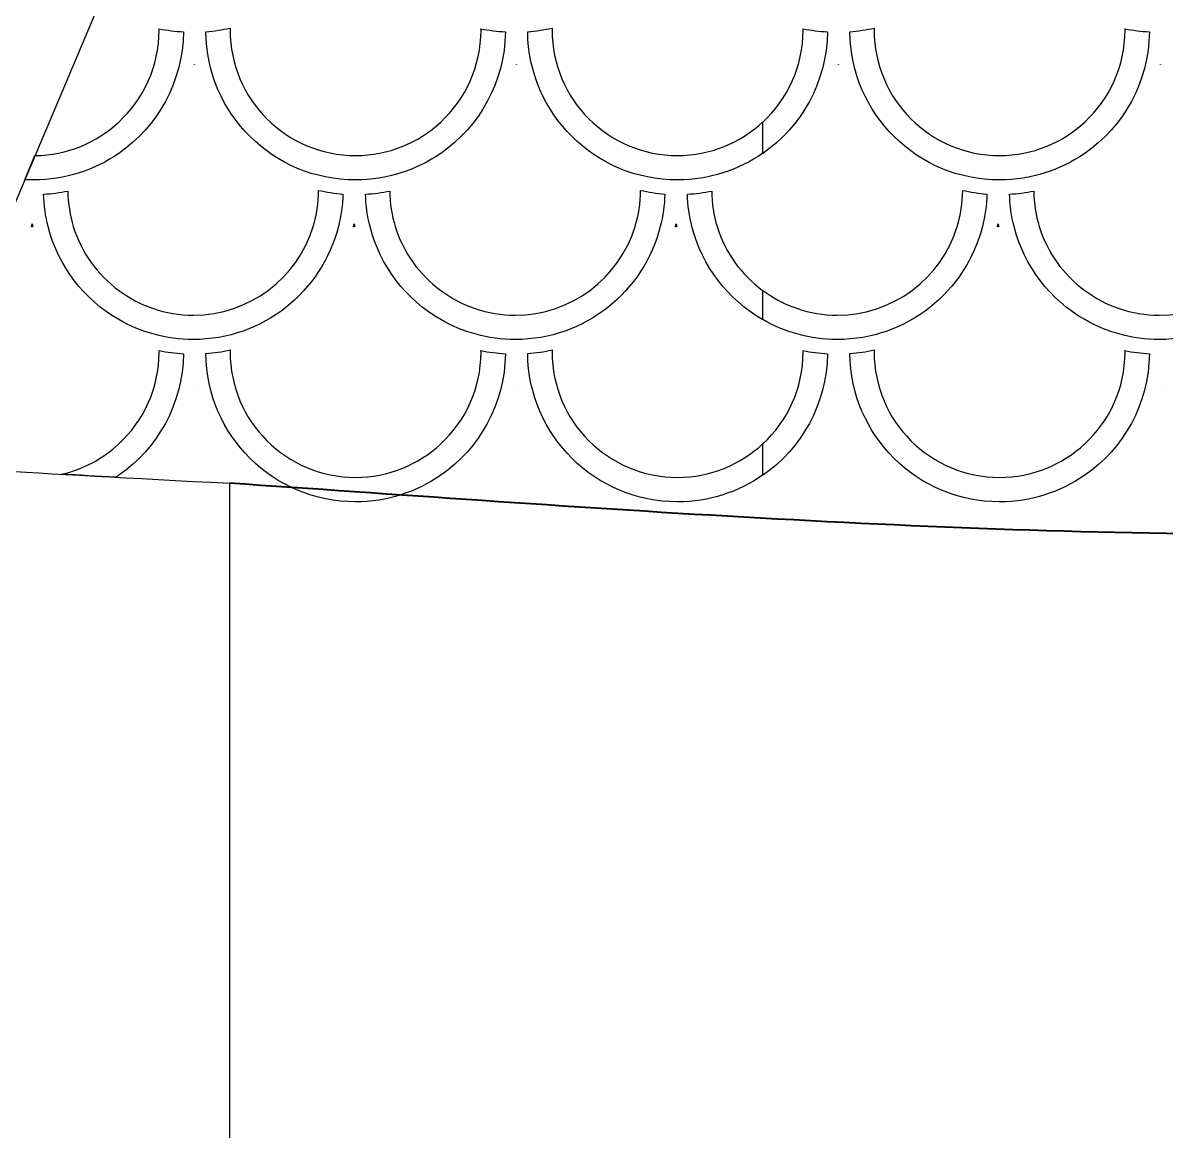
# Model space of a CAD drawing. Header units: millimetres. Extents: x -101 to 196, y -76 to 155.
# Drawn here: x -45.08 to -17.21, y 53.25 to 80.28 of the extents above; entities that cross this region are included whole.
import ezdxf

# ---------------------------------------------------------------- set-up
doc = ezdxf.new("R2010")
doc.units = ezdxf.units.MM
doc.header["$MEASUREMENT"] = 0
doc.layers.add('Capa 1', color=7, linetype='Continuous')

msp = doc.modelspace()

# ---------------------------------------------------------------- linework, layer by layer
at = {"layer": 'Capa 1', "color": 7}
msp.add_open_spline([(-40.0423, 34.4253), (-40.0423, 34.4253), (-40.0423, 69.0531), (-40.0423, 69.0531), (-40.0423, 69.0531), (-44.9075, 69.3019), (-47.9714, 69.5002), (-47.9714, 69.5002), (-47.9714, 69.5002), (-47.9714, 69.5002), (-13.4986, 151.1413), (-13.4986, 151.1413), (-13.4986, 151.1413), (-13.4986, 151.1413), (-13.4986, 151.1413), (15.5266, 68.9836), (15.5266, 68.9836), (13.4176, 68.7304), (11.0181, 68.5383), (8.4172, 68.3966), (8.4172, 68.3966), (8.4172, 68.3966), (8.4172, 33.6321), (8.4172, 33.6321), (8.4172, 33.6321), (8.4172, 33.6321), (13.8597, 33.5929), (13.8597, 33.5929), (13.8597, 33.5929), (13.8597, 33.5929), (13.1174, 24.3101), (13.1174, 24.3101), (13.1174, 24.3101), (13.1174, 24.3101), (11.1001, 22.6787), (11.1001, 22.6787), (11.1001, 22.6787), (11.1001, 22.6787), (10.8693, 22.6677), (10.8693, 22.6677), (10.8693, 22.6677), (10.8693, 22.6677), (7.0309, -25.4008), (7.0309, -25.4008), (7.0309, -25.4008), (7.0309, -25.4008), (22.2631, -25.4008), (22.2631, -25.4008), (22.2631, -25.4008), (22.2631, -25.4008), (18.3944, 10.6287), (18.3944, 10.6287), (18.3944, 10.6287), (18.3944, 10.6287), (18.0255, 10.6463), (18.0255, 10.6463), (18.0255, 10.6463), (18.0255, 10.6463), (16.0907, 12.6977), (16.0907, 12.6977), (16.0907, 12.6977), (16.0907, 12.6977), (15.0769, 22.1391), (15.0769, 22.1391), (15.0769, 22.1391), (15.0769, 22.1391), (20.4915, 22.0534), (20.4915, 22.0534), (20.4915, 22.0534), (20.4915, 22.0534), (20.9288, 19.1771), (20.9288, 19.1771), (20.9288, 19.1771), (20.9288, 19.1771), (26.0586, 19.1771), (26.0586, 19.1771), (26.0586, 19.1771), (26.0586, 19.1771), (26.1204, 21.9285), (26.1204, 21.9285), (26.1204, 21.9285), (26.1204, 21.9285), (31.5002, 21.8031), (31.5002, 21.8031), (31.5002, 21.8031), (31.5002, 21.8031), (31.5002, 19.1771), (31.5002, 19.1771), (31.5002, 19.1771), (31.5002, 19.1771), (36.3786, 19.1149), (36.3786, 19.1149), (36.3786, 19.1149), (36.3786, 19.1149), (36.3786, 21.8031), (36.3786, 21.8031), (36.3786, 21.8031), (36.3786, 21.8031), (41.2569, 21.6784), (41.2569, 21.6784), (41.2569, 21.6784), (41.2569, 21.6784), (41.2569, 18.9887), (41.2569, 18.9887), (41.2569, 18.9887), (41.2569, 18.9887), (45.8232, 18.8638), (45.8232, 18.8638), (45.8232, 18.8638), (45.8232, 18.8638), (45.8232, 21.6784), (45.8232, 21.6784), (45.8232, 21.6784), (45.8232, 21.6784), (50.8267, 21.6162), (50.8267, 21.6162), (50.8267, 21.6162), (50.8267, 21.6162), (50.8889, 18.8008), (50.8889, 18.8008), (50.8889, 18.8008), (50.8889, 18.8008), (55.268, 18.6759), (55.268, 18.6759), (55.268, 18.6759), (55.268, 18.6759), (55.3929, 21.5539), (55.3929, 21.5539), (55.3929, 21.5539), (55.3929, 21.5539), (60.3968, 21.4279), (60.3968, 21.4279), (60.3968, 21.4279), (60.3968, 21.4279), (60.3342, 18.6759), (60.3342, 18.6759), (60.3342, 18.6759), (60.3342, 18.6759), (65.0255, 18.6131), (65.0255, 18.6131), (65.0255, 18.6131), (65.0255, 18.6131), (65.463, 21.3031), (65.463, 21.3031), (65.463, 21.3031), (65.463, 21.3031), (72.3158, 21.2536), (72.3158, 21.2536), (72.3158, 21.2536), (72.3158, 21.2536), (71.5734, 11.9709), (71.5734, 11.9709), (71.5734, 11.9709), (71.5734, 11.9709), (69.5561, 10.3397), (69.5561, 10.3397), (69.5561, 10.3397), (69.5561, 10.3397), (69.3252, 10.3286), (69.3252, 10.3286), (69.3252, 10.3286), (69.3252, 10.3286), (65.2036, -41.2881), (65.2036, -41.2881), (65.2036, -41.2881), (65.2036, -41.2881), (65.2036, -49.2649), (65.2036, -49.2649), (65.2036, -49.2649), (65.2036, -49.2649), (-92.5371, -49.2649), (-92.5371, -49.2649), (-92.5371, -49.2649), (-92.5371, -49.2649), (-92.5371, -39.6943), (-92.5371, -39.6943), (-92.5371, -39.6943), (-92.5371, -39.6943), (-97.7992, 9.3112), (-97.7992, 9.3112), (-97.7992, 9.3112), (-97.7992, 9.3112), (-98.1681, 9.3287), (-98.1681, 9.3287), (-98.1681, 9.3287), (-98.1681, 9.3287), (-100.1029, 11.3801), (-100.1029, 11.3801), (-100.1029, 11.3801), (-100.1029, 11.3801), (-101.1168, 20.8215), (-101.1168, 20.8215), (-101.1168, 20.8215), (-101.1168, 20.8215), (-95.702, 20.7356), (-95.702, 20.7356), (-95.702, 20.7356), (-95.702, 20.7356), (-95.2647, 17.8594), (-95.2647, 17.8594), (-95.2647, 17.8594), (-95.2647, 17.8594), (-90.135, 17.8594), (-90.135, 17.8594), (-90.135, 17.8594), (-90.135, 17.8594), (-90.0732, 20.6108), (-90.0732, 20.6108), (-90.0732, 20.6108), (-90.0732, 20.6108), (-84.6934, 20.4857), (-84.6934, 20.4857), (-84.6934, 20.4857), (-84.6934, 20.4857), (-84.6934, 17.8594), (-84.6934, 17.8594), (-84.6934, 17.8594), (-84.6934, 17.8594), (-79.8151, 17.7974), (-79.8151, 17.7974), (-79.8151, 17.7974), (-79.8151, 17.7974), (-79.8151, 20.4857), (-79.8151, 20.4857), (-79.8151, 20.4857), (-79.8151, 20.4857), (-74.9366, 20.3607), (-74.9366, 20.3607), (-74.9366, 20.3607), (-74.9366, 20.3607), (-74.9366, 17.6712), (-74.9366, 17.6712), (-74.9366, 17.6712), (-74.9366, 17.6712), (-70.3704, 17.5461), (-70.3704, 17.5461), (-70.3704, 17.5461), (-70.3704, 17.5461), (-70.3704, 20.3607), (-70.3704, 20.3607), (-70.3704, 20.3607), (-70.3704, 20.3607), (-65.3669, 20.2987), (-65.3669, 20.2987), (-65.3669, 20.2987), (-65.3669, 20.2987), (-65.3047, 17.4831), (-65.3047, 17.4831), (-65.3047, 17.4831), (-65.3047, 17.4831), (-60.9255, 17.3582), (-60.9255, 17.3582), (-60.9255, 17.3582), (-60.9255, 17.3582), (-60.8005, 20.2364), (-60.8005, 20.2364), (-60.8005, 20.2364), (-60.8005, 20.2364), (-55.7966, 20.1102), (-55.7966, 20.1102), (-55.7966, 20.1102), (-55.7966, 20.1102), (-55.8594, 17.3582), (-55.8594, 17.3582), (-55.8594, 17.3582), (-55.8594, 17.3582), (-51.1681, 17.2956), (-51.1681, 17.2956), (-51.1681, 17.2956), (-51.1681, 17.2956), (-50.7305, 19.9853), (-50.7305, 19.9853), (-50.7305, 19.9853), (-50.7305, 19.9853), (-43.8779, 19.9361), (-43.8779, 19.9361), (-43.8779, 19.9361), (-43.8779, 19.9361), (-44.6201, 10.6533), (-44.6201, 10.6533), (-44.6201, 10.6533), (-44.6201, 10.6533), (-46.6374, 9.0221), (-46.6374, 9.0221), (-46.6374, 9.0221), (-46.6374, 9.0221), (-46.8682, 9.0108), (-46.8682, 9.0108), (-46.8682, 9.0108), (-46.8682, 9.0108), (-49.6161, -25.4008), (-49.6161, -25.4008), (-49.6161, -25.4008), (-49.6161, -25.4008), (-34.868, -25.4008), (-34.868, -25.4008), (-34.868, -25.4008), (-34.868, -25.4008), (-40.0617, 22.9679), (-40.0617, 22.9679), (-40.0617, 22.9679), (-40.0617, 22.9679), (-40.4305, 22.9854), (-40.4305, 22.9854), (-40.4305, 22.9854), (-40.4305, 22.9854), (-42.3653, 25.037), (-42.3653, 25.037), (-42.3653, 25.037), (-42.3653, 25.037), (-43.3793, 34.4781), (-43.3793, 34.4781), (-43.3793, 34.4781), (-43.3793, 34.4781), (-40.0423, 34.4253), (-40.0423, 34.4253)], degree=3, knots=[0, 0, 0, 0, 0.0125, 0.0125, 0.0125, 0.0125, 0.025, 0.025, 0.025, 0.025, 0.0375, 0.0375, 0.0375, 0.0375, 0.05, 0.05, 0.05, 0.05, 0.0625, 0.0625, 0.0625, 0.0625, 0.075, 0.075, 0.075, 0.075, 0.0875, 0.0875, 0.0875, 0.0875, 0.1, 0.1, 0.1, 0.1, 0.1125, 0.1125, 0.1125, 0.1125, 0.125, 0.125, 0.125, 0.125, 0.1375, 0.1375, 0.1375, 0.1375, 0.15, 0.15, 0.15, 0.15, 0.1625, 0.1625, 0.1625, 0.1625, 0.175, 0.175, 0.175, 0.175, 0.1875, 0.1875, 0.1875, 0.1875, 0.2, 0.2, 0.2, 0.2, 0.2125, 0.2125, 0.2125, 0.2125, 0.225, 0.225, 0.225, 0.225, 0.2375, 0.2375, 0.2375, 0.2375, 0.25, 0.25, 0.25, 0.25, 0.2625, 0.2625, 0.2625, 0.2625, 0.275, 0.275, 0.275, 0.275, 0.2875, 0.2875, 0.2875, 0.2875, 0.3, 0.3, 0.3, 0.3, 0.3125, 0.3125, 0.3125, 0.3125, 0.325, 0.325, 0.325, 0.325, 0.3375, 0.3375, 0.3375, 0.3375, 0.35, 0.35, 0.35, 0.35, 0.3625, 0.3625, 0.3625, 0.3625, 0.375, 0.375, 0.375, 0.375, 0.3875, 0.3875, 0.3875, 0.3875, 0.4, 0.4, 0.4, 0.4, 0.4125, 0.4125, 0.4125, 0.4125, 0.425, 0.425, 0.425, 0.425, 0.4375, 0.4375, 0.4375, 0.4375, 0.45, 0.45, 0.45, 0.45, 0.4625, 0.4625, 0.4625, 0.4625, 0.475, 0.475, 0.475, 0.475, 0.4875, 0.4875, 0.4875, 0.4875, 0.5, 0.5, 0.5, 0.5, 0.5125, 0.5125, 0.5125, 0.5125, 0.525, 0.525, 0.525, 0.525, 0.5375, 0.5375, 0.5375, 0.5375, 0.55, 0.55, 0.55, 0.55, 0.5625, 0.5625, 0.5625, 0.5625, 0.575, 0.575, 0.575, 0.575, 0.5875, 0.5875, 0.5875, 0.5875, 0.6, 0.6, 0.6, 0.6, 0.6125, 0.6125, 0.6125, 0.6125, 0.625, 0.625, 0.625, 0.625, 0.6375, 0.6375, 0.6375, 0.6375, 0.65, 0.65, 0.65, 0.65, 0.6625, 0.6625, 0.6625, 0.6625, 0.675, 0.675, 0.675, 0.675, 0.6875, 0.6875, 0.6875, 0.6875, 0.7, 0.7, 0.7, 0.7, 0.7125, 0.7125, 0.7125, 0.7125, 0.725, 0.725, 0.725, 0.725, 0.7375, 0.7375, 0.7375, 0.7375, 0.75, 0.75, 0.75, 0.75, 0.7625, 0.7625, 0.7625, 0.7625, 0.775, 0.775, 0.775, 0.775, 0.7875, 0.7875, 0.7875, 0.7875, 0.8, 0.8, 0.8, 0.8, 0.8125, 0.8125, 0.8125, 0.8125, 0.825, 0.825, 0.825, 0.825, 0.8375, 0.8375, 0.8375, 0.8375, 0.85, 0.85, 0.85, 0.85, 0.8625, 0.8625, 0.8625, 0.8625, 0.875, 0.875, 0.875, 0.875, 0.8875, 0.8875, 0.8875, 0.8875, 0.9, 0.9, 0.9, 0.9, 0.9125, 0.9125, 0.9125, 0.9125, 0.925, 0.925, 0.925, 0.925, 0.9375, 0.9375, 0.9375, 0.9375, 0.95, 0.95, 0.95, 0.95, 0.9625, 0.9625, 0.9625, 0.9625, 0.975, 0.975, 0.975, 0.975, 1, 1, 1, 1], dxfattribs=at)
at = {"layer": 'Capa 1', "lineweight": 9}
msp.add_open_spline([(-40.0423, 34.4253), (-40.0423, 34.4253), (-40.0423, 69.0531), (-40.0423, 69.0531), (-40.0423, 69.0531), (-44.9075, 69.3019), (-47.9714, 69.5002), (-47.9714, 69.5002), (-47.9714, 69.5002), (-47.9714, 69.5002), (-13.4986, 151.1413), (-13.4986, 151.1413), (-13.4986, 151.1413), (-13.4986, 151.1413), (-13.4986, 151.1413), (15.5266, 68.9836), (15.5266, 68.9836), (13.4176, 68.7304), (11.0181, 68.5383), (8.4172, 68.3966), (8.4172, 68.3966), (8.4172, 68.3966), (8.4172, 33.6321), (8.4172, 33.6321), (8.4172, 33.6321), (8.4172, 33.6321), (13.8597, 33.5929), (13.8597, 33.5929), (13.8597, 33.5929), (13.8597, 33.5929), (13.1174, 24.3101), (13.1174, 24.3101), (13.1174, 24.3101), (13.1174, 24.3101), (11.1001, 22.6787), (11.1001, 22.6787), (11.1001, 22.6787), (11.1001, 22.6787), (10.8693, 22.6677), (10.8693, 22.6677), (10.8693, 22.6677), (10.8693, 22.6677), (7.0309, -25.4008), (7.0309, -25.4008), (7.0309, -25.4008), (7.0309, -25.4008), (22.2631, -25.4008), (22.2631, -25.4008), (22.2631, -25.4008), (22.2631, -25.4008), (18.3944, 10.6287), (18.3944, 10.6287), (18.3944, 10.6287), (18.3944, 10.6287), (18.0255, 10.6463), (18.0255, 10.6463), (18.0255, 10.6463), (18.0255, 10.6463), (16.0907, 12.6977), (16.0907, 12.6977), (16.0907, 12.6977), (16.0907, 12.6977), (15.0769, 22.1391), (15.0769, 22.1391), (15.0769, 22.1391), (15.0769, 22.1391), (20.4915, 22.0534), (20.4915, 22.0534), (20.4915, 22.0534), (20.4915, 22.0534), (20.9288, 19.1771), (20.9288, 19.1771), (20.9288, 19.1771), (20.9288, 19.1771), (26.0586, 19.1771), (26.0586, 19.1771), (26.0586, 19.1771), (26.0586, 19.1771), (26.1204, 21.9285), (26.1204, 21.9285), (26.1204, 21.9285), (26.1204, 21.9285), (31.5002, 21.8031), (31.5002, 21.8031), (31.5002, 21.8031), (31.5002, 21.8031), (31.5002, 19.1771), (31.5002, 19.1771), (31.5002, 19.1771), (31.5002, 19.1771), (36.3786, 19.1149), (36.3786, 19.1149), (36.3786, 19.1149), (36.3786, 19.1149), (36.3786, 21.8031), (36.3786, 21.8031), (36.3786, 21.8031), (36.3786, 21.8031), (41.2569, 21.6784), (41.2569, 21.6784), (41.2569, 21.6784), (41.2569, 21.6784), (41.2569, 18.9887), (41.2569, 18.9887), (41.2569, 18.9887), (41.2569, 18.9887), (45.8232, 18.8638), (45.8232, 18.8638), (45.8232, 18.8638), (45.8232, 18.8638), (45.8232, 21.6784), (45.8232, 21.6784), (45.8232, 21.6784), (45.8232, 21.6784), (50.8267, 21.6162), (50.8267, 21.6162), (50.8267, 21.6162), (50.8267, 21.6162), (50.8889, 18.8008), (50.8889, 18.8008), (50.8889, 18.8008), (50.8889, 18.8008), (55.268, 18.6759), (55.268, 18.6759), (55.268, 18.6759), (55.268, 18.6759), (55.3929, 21.5539), (55.3929, 21.5539), (55.3929, 21.5539), (55.3929, 21.5539), (60.3968, 21.4279), (60.3968, 21.4279), (60.3968, 21.4279), (60.3968, 21.4279), (60.3342, 18.6759), (60.3342, 18.6759), (60.3342, 18.6759), (60.3342, 18.6759), (65.0255, 18.6131), (65.0255, 18.6131), (65.0255, 18.6131), (65.0255, 18.6131), (65.463, 21.3031), (65.463, 21.3031), (65.463, 21.3031), (65.463, 21.3031), (72.3158, 21.2536), (72.3158, 21.2536), (72.3158, 21.2536), (72.3158, 21.2536), (71.5734, 11.9709), (71.5734, 11.9709), (71.5734, 11.9709), (71.5734, 11.9709), (69.5561, 10.3397), (69.5561, 10.3397), (69.5561, 10.3397), (69.5561, 10.3397), (69.3252, 10.3286), (69.3252, 10.3286), (69.3252, 10.3286), (69.3252, 10.3286), (65.2036, -41.2881), (65.2036, -41.2881), (65.2036, -41.2881), (65.2036, -41.2881), (65.2036, -49.2649), (65.2036, -49.2649), (65.2036, -49.2649), (65.2036, -49.2649), (-92.5371, -49.2649), (-92.5371, -49.2649), (-92.5371, -49.2649), (-92.5371, -49.2649), (-92.5371, -39.6943), (-92.5371, -39.6943), (-92.5371, -39.6943), (-92.5371, -39.6943), (-97.7992, 9.3112), (-97.7992, 9.3112), (-97.7992, 9.3112), (-97.7992, 9.3112), (-98.1681, 9.3287), (-98.1681, 9.3287), (-98.1681, 9.3287), (-98.1681, 9.3287), (-100.1029, 11.3801), (-100.1029, 11.3801), (-100.1029, 11.3801), (-100.1029, 11.3801), (-101.1168, 20.8215), (-101.1168, 20.8215), (-101.1168, 20.8215), (-101.1168, 20.8215), (-95.702, 20.7356), (-95.702, 20.7356), (-95.702, 20.7356), (-95.702, 20.7356), (-95.2647, 17.8594), (-95.2647, 17.8594), (-95.2647, 17.8594), (-95.2647, 17.8594), (-90.135, 17.8594), (-90.135, 17.8594), (-90.135, 17.8594), (-90.135, 17.8594), (-90.0732, 20.6108), (-90.0732, 20.6108), (-90.0732, 20.6108), (-90.0732, 20.6108), (-84.6934, 20.4857), (-84.6934, 20.4857), (-84.6934, 20.4857), (-84.6934, 20.4857), (-84.6934, 17.8594), (-84.6934, 17.8594), (-84.6934, 17.8594), (-84.6934, 17.8594), (-79.8151, 17.7974), (-79.8151, 17.7974), (-79.8151, 17.7974), (-79.8151, 17.7974), (-79.8151, 20.4857), (-79.8151, 20.4857), (-79.8151, 20.4857), (-79.8151, 20.4857), (-74.9366, 20.3607), (-74.9366, 20.3607), (-74.9366, 20.3607), (-74.9366, 20.3607), (-74.9366, 17.6712), (-74.9366, 17.6712), (-74.9366, 17.6712), (-74.9366, 17.6712), (-70.3704, 17.5461), (-70.3704, 17.5461), (-70.3704, 17.5461), (-70.3704, 17.5461), (-70.3704, 20.3607), (-70.3704, 20.3607), (-70.3704, 20.3607), (-70.3704, 20.3607), (-65.3669, 20.2987), (-65.3669, 20.2987), (-65.3669, 20.2987), (-65.3669, 20.2987), (-65.3047, 17.4831), (-65.3047, 17.4831), (-65.3047, 17.4831), (-65.3047, 17.4831), (-60.9255, 17.3582), (-60.9255, 17.3582), (-60.9255, 17.3582), (-60.9255, 17.3582), (-60.8005, 20.2364), (-60.8005, 20.2364), (-60.8005, 20.2364), (-60.8005, 20.2364), (-55.7966, 20.1102), (-55.7966, 20.1102), (-55.7966, 20.1102), (-55.7966, 20.1102), (-55.8594, 17.3582), (-55.8594, 17.3582), (-55.8594, 17.3582), (-55.8594, 17.3582), (-51.1681, 17.2956), (-51.1681, 17.2956), (-51.1681, 17.2956), (-51.1681, 17.2956), (-50.7305, 19.9853), (-50.7305, 19.9853), (-50.7305, 19.9853), (-50.7305, 19.9853), (-43.8779, 19.9361), (-43.8779, 19.9361), (-43.8779, 19.9361), (-43.8779, 19.9361), (-44.6201, 10.6533), (-44.6201, 10.6533), (-44.6201, 10.6533), (-44.6201, 10.6533), (-46.6374, 9.0221), (-46.6374, 9.0221), (-46.6374, 9.0221), (-46.6374, 9.0221), (-46.8682, 9.0108), (-46.8682, 9.0108), (-46.8682, 9.0108), (-46.8682, 9.0108), (-49.6161, -25.4008), (-49.6161, -25.4008), (-49.6161, -25.4008), (-49.6161, -25.4008), (-34.868, -25.4008), (-34.868, -25.4008), (-34.868, -25.4008), (-34.868, -25.4008), (-40.0617, 22.9679), (-40.0617, 22.9679), (-40.0617, 22.9679), (-40.0617, 22.9679), (-40.4305, 22.9854), (-40.4305, 22.9854), (-40.4305, 22.9854), (-40.4305, 22.9854), (-42.3653, 25.037), (-42.3653, 25.037), (-42.3653, 25.037), (-42.3653, 25.037), (-43.3793, 34.4781), (-43.3793, 34.4781), (-43.3793, 34.4781), (-43.3793, 34.4781), (-40.0423, 34.4253), (-40.0423, 34.4253)], degree=3, knots=[0, 0, 0, 0, 0.0125, 0.0125, 0.0125, 0.0125, 0.025, 0.025, 0.025, 0.025, 0.0375, 0.0375, 0.0375, 0.0375, 0.05, 0.05, 0.05, 0.05, 0.0625, 0.0625, 0.0625, 0.0625, 0.075, 0.075, 0.075, 0.075, 0.0875, 0.0875, 0.0875, 0.0875, 0.1, 0.1, 0.1, 0.1, 0.1125, 0.1125, 0.1125, 0.1125, 0.125, 0.125, 0.125, 0.125, 0.1375, 0.1375, 0.1375, 0.1375, 0.15, 0.15, 0.15, 0.15, 0.1625, 0.1625, 0.1625, 0.1625, 0.175, 0.175, 0.175, 0.175, 0.1875, 0.1875, 0.1875, 0.1875, 0.2, 0.2, 0.2, 0.2, 0.2125, 0.2125, 0.2125, 0.2125, 0.225, 0.225, 0.225, 0.225, 0.2375, 0.2375, 0.2375, 0.2375, 0.25, 0.25, 0.25, 0.25, 0.2625, 0.2625, 0.2625, 0.2625, 0.275, 0.275, 0.275, 0.275, 0.2875, 0.2875, 0.2875, 0.2875, 0.3, 0.3, 0.3, 0.3, 0.3125, 0.3125, 0.3125, 0.3125, 0.325, 0.325, 0.325, 0.325, 0.3375, 0.3375, 0.3375, 0.3375, 0.35, 0.35, 0.35, 0.35, 0.3625, 0.3625, 0.3625, 0.3625, 0.375, 0.375, 0.375, 0.375, 0.3875, 0.3875, 0.3875, 0.3875, 0.4, 0.4, 0.4, 0.4, 0.4125, 0.4125, 0.4125, 0.4125, 0.425, 0.425, 0.425, 0.425, 0.4375, 0.4375, 0.4375, 0.4375, 0.45, 0.45, 0.45, 0.45, 0.4625, 0.4625, 0.4625, 0.4625, 0.475, 0.475, 0.475, 0.475, 0.4875, 0.4875, 0.4875, 0.4875, 0.5, 0.5, 0.5, 0.5, 0.5125, 0.5125, 0.5125, 0.5125, 0.525, 0.525, 0.525, 0.525, 0.5375, 0.5375, 0.5375, 0.5375, 0.55, 0.55, 0.55, 0.55, 0.5625, 0.5625, 0.5625, 0.5625, 0.575, 0.575, 0.575, 0.575, 0.5875, 0.5875, 0.5875, 0.5875, 0.6, 0.6, 0.6, 0.6, 0.6125, 0.6125, 0.6125, 0.6125, 0.625, 0.625, 0.625, 0.625, 0.6375, 0.6375, 0.6375, 0.6375, 0.65, 0.65, 0.65, 0.65, 0.6625, 0.6625, 0.6625, 0.6625, 0.675, 0.675, 0.675, 0.675, 0.6875, 0.6875, 0.6875, 0.6875, 0.7, 0.7, 0.7, 0.7, 0.7125, 0.7125, 0.7125, 0.7125, 0.725, 0.725, 0.725, 0.725, 0.7375, 0.7375, 0.7375, 0.7375, 0.75, 0.75, 0.75, 0.75, 0.7625, 0.7625, 0.7625, 0.7625, 0.775, 0.775, 0.775, 0.775, 0.7875, 0.7875, 0.7875, 0.7875, 0.8, 0.8, 0.8, 0.8, 0.8125, 0.8125, 0.8125, 0.8125, 0.825, 0.825, 0.825, 0.825, 0.8375, 0.8375, 0.8375, 0.8375, 0.85, 0.85, 0.85, 0.85, 0.8625, 0.8625, 0.8625, 0.8625, 0.875, 0.875, 0.875, 0.875, 0.8875, 0.8875, 0.8875, 0.8875, 0.9, 0.9, 0.9, 0.9, 0.9125, 0.9125, 0.9125, 0.9125, 0.925, 0.925, 0.925, 0.925, 0.9375, 0.9375, 0.9375, 0.9375, 0.95, 0.95, 0.95, 0.95, 0.9625, 0.9625, 0.9625, 0.9625, 0.975, 0.975, 0.975, 0.975, 1, 1, 1, 1], dxfattribs=at)
at = {"layer": 'Capa 1'}
for points, knots in [([(-45.0348, 76.4549), (-44.963, 76.4507), (-44.8907, 76.4483), (-44.8178, 76.4483), (-44.8178, 76.4483), (-44.0459, 76.4484), (-43.3313, 76.689), (-42.7418, 77.0973), (-42.7418, 77.0973), (-41.7991, 77.7496), (-41.1794, 78.8317), (-41.1655, 80.0608), (-41.1655, 80.0608), (-41.3682, 80.0729), (-41.5675, 80.096), (-41.7609, 80.1367), (-41.7609, 80.1367), (-41.7609, 80.1255), (-41.7589, 80.1143), (-41.7589, 80.1026), (-41.7589, 80.1026), (-41.7589, 79.2161), (-42.1389, 78.4196), (-42.7418, 77.8611), (-42.7418, 77.8611), (-43.2803, 77.3624), (-43.9957, 77.0525), (-44.7859, 77.0444), (-44.7859, 77.0444), (-44.7859, 77.0444), (-45.0348, 76.4549), (-45.0348, 76.4549)], [0, 0, 0, 0, 0.1111111, 0.1111111, 0.1111111, 0.1111111, 0.2222222, 0.2222222, 0.2222222, 0.2222222, 0.3333333, 0.3333333, 0.3333333, 0.3333333, 0.4444444, 0.4444444, 0.4444444, 0.4444444, 0.5555556, 0.5555556, 0.5555556, 0.5555556, 0.6666667, 0.6666667, 0.6666667, 0.6666667, 0.7777778, 0.7777778, 0.7777778, 0.7777778, 1, 1, 1, 1]), ([(-36.9691, 77.0444), (-38.6583, 77.0444), (-40.0278, 78.4135), (-40.0278, 80.1026), (-40.0278, 80.1026), (-40.0278, 80.1201), (-40.0252, 80.1371), (-40.0252, 80.1541), (-40.0252, 80.1541), (-40.2186, 80.1096), (-40.4179, 80.0796), (-40.6214, 80.0642), (-40.6214, 80.0642), (-40.6005, 78.0641), (-38.9743, 76.4483), (-36.9691, 76.4483), (-36.9691, 76.4483), (-36.1975, 76.4484), (-35.4822, 76.689), (-34.8927, 77.0973), (-34.8927, 77.0973), (-33.9507, 77.7496), (-33.331, 78.8317), (-33.3171, 80.0608), (-33.3171, 80.0608), (-33.5192, 80.0729), (-33.7191, 80.096), (-33.9125, 80.1367), (-33.9125, 80.1367), (-33.9118, 80.1255), (-33.9105, 80.1143), (-33.9105, 80.1026), (-33.9105, 80.1026), (-33.9105, 79.2161), (-34.2898, 78.4196), (-34.8927, 77.8611), (-34.8927, 77.8611), (-35.4382, 77.3557), (-36.1666, 77.0442), (-36.9691, 77.0444)], [0, 0, 0, 0, 0.0909091, 0.0909091, 0.0909091, 0.0909091, 0.1818182, 0.1818182, 0.1818182, 0.1818182, 0.2727273, 0.2727273, 0.2727273, 0.2727273, 0.3636364, 0.3636364, 0.3636364, 0.3636364, 0.4545455, 0.4545455, 0.4545455, 0.4545455, 0.5454545, 0.5454545, 0.5454545, 0.5454545, 0.6363636, 0.6363636, 0.6363636, 0.6363636, 0.7272727, 0.7272727, 0.7272727, 0.7272727, 0.8181818, 0.8181818, 0.8181818, 0.8181818, 1, 1, 1, 1]), ([(-32.1784, 80.1027), (-32.1784, 80.1201), (-32.1768, 80.1371), (-32.1762, 80.1541), (-32.1762, 80.1541), (-32.3702, 80.1096), (-32.5691, 80.0796), (-32.7726, 80.0642), (-32.7726, 80.0642), (-32.7519, 78.0641), (-31.1252, 76.4483), (-29.12, 76.4483), (-29.12, 76.4483), (-28.3483, 76.4484), (-27.6339, 76.689), (-27.0443, 77.0973), (-27.0443, 77.0973), (-27.0443, 77.0973), (-27.0443, 77.8611), (-27.0443, 77.8611), (-27.0443, 77.8611), (-27.5898, 77.3557), (-28.3172, 77.0442), (-29.12, 77.0442), (-29.12, 77.0442), (-30.8095, 77.0444), (-32.1784, 78.4135), (-32.1784, 80.1027)], [0, 0, 0, 0, 0.125, 0.125, 0.125, 0.125, 0.25, 0.25, 0.25, 0.25, 0.375, 0.375, 0.375, 0.375, 0.5, 0.5, 0.5, 0.5, 0.625, 0.625, 0.625, 0.625, 0.75, 0.75, 0.75, 0.75, 1, 1, 1, 1]), ([(-25.4643, 80.061), (-25.6664, 80.0729), (-25.8659, 80.096), (-26.0593, 80.1367), (-26.0593, 80.1367), (-26.0587, 80.1255), (-26.0573, 80.1143), (-26.0573, 80.1026), (-26.0573, 80.1026), (-26.0573, 79.2161), (-26.4367, 78.4196), (-27.0396, 77.8611), (-27.0396, 77.8611), (-27.0396, 77.8611), (-27.0396, 77.0973), (-27.0396, 77.0973), (-27.0396, 77.0973), (-26.0979, 77.7496), (-25.4778, 78.8317), (-25.4643, 80.061)], [0, 0, 0, 0, 0.1666667, 0.1666667, 0.1666667, 0.1666667, 0.3333333, 0.3333333, 0.3333333, 0.3333333, 0.5, 0.5, 0.5, 0.5, 0.6666667, 0.6666667, 0.6666667, 0.6666667, 1, 1, 1, 1]), ([(-24.9198, 80.0644), (-24.899, 78.0641), (-23.2724, 76.4483), (-21.2672, 76.4483), (-21.2672, 76.4483), (-20.4953, 76.4484), (-19.7807, 76.689), (-19.1912, 77.0973), (-19.1912, 77.0973), (-18.2485, 77.7496), (-17.6288, 78.8317), (-17.6149, 80.0608), (-17.6149, 80.0608), (-17.8176, 80.0729), (-18.0169, 80.096), (-18.2103, 80.1367), (-18.2103, 80.1367), (-18.2103, 80.1255), (-18.2083, 80.1143), (-18.2083, 80.1026), (-18.2083, 80.1026), (-18.2083, 79.2161), (-18.5883, 78.4196), (-19.1912, 77.8611), (-19.1912, 77.8611), (-19.7369, 77.3557), (-20.4644, 77.0442), (-21.2672, 77.0442), (-21.2672, 77.0442), (-22.9567, 77.0444), (-24.3256, 78.4135), (-24.3256, 80.1026), (-24.3256, 80.1026), (-24.3256, 80.1201), (-24.3238, 80.1371), (-24.323, 80.1541), (-24.323, 80.1541), (-24.5171, 80.1096), (-24.7163, 80.0796), (-24.9198, 80.0644)], [0, 0, 0, 0, 0.0909091, 0.0909091, 0.0909091, 0.0909091, 0.1818182, 0.1818182, 0.1818182, 0.1818182, 0.2727273, 0.2727273, 0.2727273, 0.2727273, 0.3636364, 0.3636364, 0.3636364, 0.3636364, 0.4545455, 0.4545455, 0.4545455, 0.4545455, 0.5454545, 0.5454545, 0.5454545, 0.5454545, 0.6363636, 0.6363636, 0.6363636, 0.6363636, 0.7272727, 0.7272727, 0.7272727, 0.7272727, 0.8181818, 0.8181818, 0.8181818, 0.8181818, 1, 1, 1, 1]), ([(-40.8932, 79.271), (-40.8932, 79.2702), (-40.8939, 79.2695), (-40.8939, 79.2688), (-40.8939, 79.2688), (-40.8932, 79.2688), (-40.8932, 79.2688), (-40.8929, 79.2688), (-40.8929, 79.2688), (-40.8929, 79.2696), (-40.8932, 79.2702), (-40.8932, 79.271)], [0, 0, 0, 0, 0.25, 0.25, 0.25, 0.25, 0.5, 0.5, 0.5, 0.5, 1, 1, 1, 1]), ([(-33.0448, 79.271), (-33.0448, 79.2702), (-33.0448, 79.2695), (-33.0448, 79.2688), (-33.0448, 79.2688), (-33.0448, 79.2688), (-33.0442, 79.2688), (-33.0442, 79.2688), (-33.0442, 79.2688), (-33.0442, 79.2696), (-33.0442, 79.2702), (-33.0448, 79.271)], [0, 0, 0, 0, 0.25, 0.25, 0.25, 0.25, 0.5, 0.5, 0.5, 0.5, 1, 1, 1, 1]), ([(-25.192, 79.271), (-25.192, 79.2702), (-25.192, 79.2695), (-25.192, 79.2688), (-25.192, 79.2688), (-25.192, 79.2688), (-25.1914, 79.2688), (-25.1914, 79.2688), (-25.1914, 79.2688), (-25.1914, 79.2696), (-25.1914, 79.2702), (-25.192, 79.271)], [0, 0, 0, 0, 0.25, 0.25, 0.25, 0.25, 0.5, 0.5, 0.5, 0.5, 1, 1, 1, 1]), ([(-17.3426, 79.271), (-17.3426, 79.2702), (-17.3433, 79.2695), (-17.3433, 79.2688), (-17.3433, 79.2688), (-17.3426, 79.2688), (-17.3426, 79.2688), (-17.3423, 79.2688), (-17.3423, 79.2688), (-17.3423, 79.2696), (-17.3426, 79.2702), (-17.3426, 79.271)], [0, 0, 0, 0, 0.25, 0.25, 0.25, 0.25, 0.5, 0.5, 0.5, 0.5, 1, 1, 1, 1]), ([(-43.9842, 76.179), (-44.1762, 76.1383), (-44.3742, 76.1152), (-44.5757, 76.1032), (-44.5757, 76.1032), (-44.5675, 75.8303), (-44.5289, 75.5655), (-44.4648, 75.3108), (-44.4648, 75.3108), (-44.2185, 74.342), (-43.588, 73.5285), (-42.7418, 73.0431), (-42.7418, 73.0431), (-42.2064, 72.7359), (-41.5882, 72.5575), (-40.9267, 72.5575), (-40.9267, 72.5575), (-39.2202, 72.5577), (-37.7912, 73.7293), (-37.3892, 75.3108), (-37.3892, 75.3108), (-37.3243, 75.5668), (-37.2861, 75.8322), (-37.2779, 76.1064), (-37.2779, 76.1064), (-37.4794, 76.1218), (-37.6767, 76.1516), (-37.8694, 76.1958), (-37.8694, 76.1958), (-37.8707, 75.8881), (-37.9171, 75.591), (-38.0034, 75.3108), (-38.0034, 75.3108), (-38.388, 74.0614), (-39.5515, 73.1532), (-40.9267, 73.1532), (-40.9267, 73.1532), (-41.6071, 73.1532), (-42.2333, 73.3782), (-42.7418, 73.7535), (-42.7418, 73.7535), (-43.2609, 74.1376), (-43.6558, 74.6792), (-43.8505, 75.3108), (-43.8505, 75.3108), (-43.9349, 75.5856), (-43.9803, 75.8769), (-43.9842, 76.179)], [0, 0, 0, 0, 0.0769231, 0.0769231, 0.0769231, 0.0769231, 0.1538462, 0.1538462, 0.1538462, 0.1538462, 0.2307692, 0.2307692, 0.2307692, 0.2307692, 0.3076923, 0.3076923, 0.3076923, 0.3076923, 0.3846154, 0.3846154, 0.3846154, 0.3846154, 0.4615385, 0.4615385, 0.4615385, 0.4615385, 0.5384615, 0.5384615, 0.5384615, 0.5384615, 0.6153846, 0.6153846, 0.6153846, 0.6153846, 0.6923077, 0.6923077, 0.6923077, 0.6923077, 0.7692308, 0.7692308, 0.7692308, 0.7692308, 0.8461538, 0.8461538, 0.8461538, 0.8461538, 1, 1, 1, 1]), ([(-29.5401, 75.3108), (-29.4753, 75.5668), (-29.4369, 75.8322), (-29.4292, 76.1064), (-29.4292, 76.1064), (-29.631, 76.1218), (-29.828, 76.1516), (-30.0204, 76.1958), (-30.0204, 76.1958), (-30.022, 75.8881), (-30.0687, 75.591), (-30.1544, 75.3108), (-30.1544, 75.3108), (-30.5392, 74.0614), (-31.7024, 73.1532), (-33.0782, 73.1532), (-33.0782, 73.1532), (-33.7587, 73.1532), (-34.3849, 73.3782), (-34.8927, 73.7535), (-34.8927, 73.7535), (-35.4119, 74.1376), (-35.8068, 74.6792), (-36.0014, 75.3108), (-36.0014, 75.3108), (-36.0858, 75.5856), (-36.1319, 75.8769), (-36.1351, 76.1788), (-36.1351, 76.1788), (-36.3272, 76.1383), (-36.5255, 76.1152), (-36.7273, 76.1032), (-36.7273, 76.1032), (-36.7192, 75.8303), (-36.6805, 75.5655), (-36.6157, 75.3108), (-36.6157, 75.3108), (-36.37, 74.342), (-35.7386, 73.5285), (-34.8927, 73.0431), (-34.8927, 73.0431), (-34.3577, 72.7359), (-33.7392, 72.5575), (-33.0782, 72.5575), (-33.0782, 72.5575), (-31.3715, 72.5577), (-29.9422, 73.7293), (-29.5401, 75.3108)], [0, 0, 0, 0, 0.0769231, 0.0769231, 0.0769231, 0.0769231, 0.1538462, 0.1538462, 0.1538462, 0.1538462, 0.2307692, 0.2307692, 0.2307692, 0.2307692, 0.3076923, 0.3076923, 0.3076923, 0.3076923, 0.3846154, 0.3846154, 0.3846154, 0.3846154, 0.4615385, 0.4615385, 0.4615385, 0.4615385, 0.5384615, 0.5384615, 0.5384615, 0.5384615, 0.6153846, 0.6153846, 0.6153846, 0.6153846, 0.6923077, 0.6923077, 0.6923077, 0.6923077, 0.7692308, 0.7692308, 0.7692308, 0.7692308, 0.8461538, 0.8461538, 0.8461538, 0.8461538, 1, 1, 1, 1]), ([(-28.153, 75.3108), (-28.2373, 75.5856), (-28.2828, 75.8769), (-28.2864, 76.1788), (-28.2864, 76.1788), (-28.4788, 76.1383), (-28.6764, 76.1152), (-28.8779, 76.1032), (-28.8779, 76.1032), (-28.8698, 75.8303), (-28.8315, 75.5655), (-28.7673, 75.3108), (-28.7673, 75.3108), (-28.521, 74.342), (-27.8902, 73.5285), (-27.0443, 73.0431), (-27.0443, 73.0431), (-27.0443, 73.0431), (-27.0443, 73.7537), (-27.0443, 73.7537), (-27.0443, 73.7537), (-27.5631, 74.1376), (-27.9583, 74.6792), (-28.153, 75.3108)], [0, 0, 0, 0, 0.1428571, 0.1428571, 0.1428571, 0.1428571, 0.2857143, 0.2857143, 0.2857143, 0.2857143, 0.4285714, 0.4285714, 0.4285714, 0.4285714, 0.5714286, 0.5714286, 0.5714286, 0.5714286, 0.7142857, 0.7142857, 0.7142857, 0.7142857, 1, 1, 1, 1]), ([(-21.6873, 75.3108), (-21.6225, 75.5668), (-21.5839, 75.8322), (-21.5764, 76.1064), (-21.5764, 76.1064), (-21.7778, 76.1218), (-21.9752, 76.1516), (-22.1673, 76.1958), (-22.1673, 76.1958), (-22.1693, 75.8881), (-22.2159, 75.591), (-22.3016, 75.3108), (-22.3016, 75.3108), (-22.6864, 74.0614), (-23.8493, 73.1532), (-25.2254, 73.1532), (-25.2254, 73.1532), (-25.9059, 73.1532), (-26.532, 73.3782), (-27.0396, 73.7535), (-27.0396, 73.7535), (-27.0396, 73.7535), (-27.0396, 73.0433), (-27.0396, 73.0433), (-27.0396, 73.0433), (-26.5049, 72.7359), (-25.886, 72.5575), (-25.2254, 72.5575), (-25.2254, 72.5575), (-23.5187, 72.5577), (-22.089, 73.7293), (-21.6873, 75.3108)], [0, 0, 0, 0, 0.1111111, 0.1111111, 0.1111111, 0.1111111, 0.2222222, 0.2222222, 0.2222222, 0.2222222, 0.3333333, 0.3333333, 0.3333333, 0.3333333, 0.4444444, 0.4444444, 0.4444444, 0.4444444, 0.5555556, 0.5555556, 0.5555556, 0.5555556, 0.6666667, 0.6666667, 0.6666667, 0.6666667, 0.7777778, 0.7777778, 0.7777778, 0.7777778, 1, 1, 1, 1]), ([(-20.4336, 76.179), (-20.6256, 76.1383), (-20.8236, 76.1152), (-21.0251, 76.1032), (-21.0251, 76.1032), (-21.0169, 75.8303), (-20.9783, 75.5655), (-20.9142, 75.3108), (-20.9142, 75.3108), (-20.6679, 74.342), (-20.0374, 73.5285), (-19.1912, 73.0431), (-19.1912, 73.0431), (-18.6558, 72.7359), (-18.0376, 72.5575), (-17.3761, 72.5575), (-17.3761, 72.5575), (-15.6696, 72.5577), (-14.2406, 73.7293), (-13.8386, 75.3108), (-13.8386, 75.3108), (-13.7737, 75.5668), (-13.7355, 75.8322), (-13.7273, 76.1064), (-13.7273, 76.1064), (-13.9288, 76.1218), (-14.1261, 76.1516), (-14.3188, 76.1958), (-14.3188, 76.1958), (-14.32, 75.8881), (-14.3665, 75.591), (-14.4528, 75.3108), (-14.4528, 75.3108), (-14.8374, 74.0614), (-16.0009, 73.1532), (-17.3761, 73.1532), (-17.3761, 73.1532), (-18.0565, 73.1532), (-18.6827, 73.3782), (-19.1912, 73.7535), (-19.1912, 73.7535), (-19.7103, 74.1376), (-20.1052, 74.6792), (-20.2999, 75.3108), (-20.2999, 75.3108), (-20.3843, 75.5856), (-20.4297, 75.8769), (-20.4336, 76.179)], [0, 0, 0, 0, 0.0769231, 0.0769231, 0.0769231, 0.0769231, 0.1538462, 0.1538462, 0.1538462, 0.1538462, 0.2307692, 0.2307692, 0.2307692, 0.2307692, 0.3076923, 0.3076923, 0.3076923, 0.3076923, 0.3846154, 0.3846154, 0.3846154, 0.3846154, 0.4615385, 0.4615385, 0.4615385, 0.4615385, 0.5384615, 0.5384615, 0.5384615, 0.5384615, 0.6153846, 0.6153846, 0.6153846, 0.6153846, 0.6923077, 0.6923077, 0.6923077, 0.6923077, 0.7692308, 0.7692308, 0.7692308, 0.7692308, 0.8461538, 0.8461538, 0.8461538, 0.8461538, 1, 1, 1, 1]), ([(-44.834, 75.3116), (-44.8392, 75.335), (-44.8466, 75.3568), (-44.8518, 75.3802), (-44.8518, 75.3802), (-44.856, 75.3566), (-44.8635, 75.3344), (-44.8694, 75.3108), (-44.8694, 75.3108), (-44.8694, 75.3108), (-44.8492, 75.3108), (-44.8492, 75.3108), (-44.8492, 75.3108), (-44.8439, 75.3108), (-44.8392, 75.3116), (-44.834, 75.3116)], [0, 0, 0, 0, 0.2, 0.2, 0.2, 0.2, 0.4, 0.4, 0.4, 0.4, 0.6, 0.6, 0.6, 0.6, 1, 1, 1, 1]), ([(-44.8693, 75.3108), (-44.8693, 75.3106), (-44.8694, 75.3103), (-44.8694, 75.3099), (-44.8694, 75.3099), (-44.8622, 75.31), (-44.856, 75.3108), (-44.8492, 75.3108), (-44.8492, 75.3108), (-44.8492, 75.3108), (-44.8693, 75.3108), (-44.8693, 75.3108)], [0, 0, 0, 0, 0.25, 0.25, 0.25, 0.25, 0.5, 0.5, 0.5, 0.5, 1, 1, 1, 1]), ([(-37.0203, 75.3108), (-37.0203, 75.3106), (-37.0209, 75.3103), (-37.0209, 75.3099), (-37.0209, 75.3099), (-37.0138, 75.31), (-37.007, 75.3108), (-36.9998, 75.3108), (-36.9998, 75.3108), (-36.9998, 75.3108), (-37.0203, 75.3108), (-37.0203, 75.3108)], [0, 0, 0, 0, 0.25, 0.25, 0.25, 0.25, 0.5, 0.5, 0.5, 0.5, 1, 1, 1, 1]), ([(-36.9849, 75.3116), (-36.9897, 75.335), (-36.9976, 75.3568), (-37.0024, 75.3802), (-37.0024, 75.3802), (-37.0076, 75.3566), (-37.0151, 75.3344), (-37.0203, 75.3108), (-37.0203, 75.3108), (-37.0203, 75.3108), (-36.9998, 75.3108), (-36.9998, 75.3108), (-36.9998, 75.3108), (-36.995, 75.3108), (-36.9897, 75.3116), (-36.9849, 75.3116)], [0, 0, 0, 0, 0.2, 0.2, 0.2, 0.2, 0.4, 0.4, 0.4, 0.4, 0.6, 0.6, 0.6, 0.6, 1, 1, 1, 1]), ([(-29.1365, 75.3116), (-29.1414, 75.335), (-29.1488, 75.3568), (-29.154, 75.3802), (-29.154, 75.3802), (-29.1582, 75.3566), (-29.1661, 75.3344), (-29.1715, 75.3108), (-29.1715, 75.3108), (-29.1715, 75.3108), (-29.1514, 75.3108), (-29.1514, 75.3108), (-29.1514, 75.3108), (-29.1466, 75.3108), (-29.1414, 75.3116), (-29.1365, 75.3116)], [0, 0, 0, 0, 0.2, 0.2, 0.2, 0.2, 0.4, 0.4, 0.4, 0.4, 0.6, 0.6, 0.6, 0.6, 1, 1, 1, 1]), ([(-29.1715, 75.3108), (-29.1715, 75.3106), (-29.1715, 75.3103), (-29.1715, 75.3099), (-29.1715, 75.3099), (-29.1647, 75.31), (-29.1582, 75.3108), (-29.1514, 75.3108), (-29.1514, 75.3108), (-29.1514, 75.3108), (-29.1715, 75.3108), (-29.1715, 75.3108)], [0, 0, 0, 0, 0.25, 0.25, 0.25, 0.25, 0.5, 0.5, 0.5, 0.5, 1, 1, 1, 1]), ([(-21.2834, 75.3116), (-21.2886, 75.335), (-21.296, 75.3568), (-21.3012, 75.3802), (-21.3012, 75.3802), (-21.3054, 75.3566), (-21.3129, 75.3344), (-21.3188, 75.3108), (-21.3188, 75.3108), (-21.3188, 75.3108), (-21.2986, 75.3108), (-21.2986, 75.3108), (-21.2986, 75.3108), (-21.2934, 75.3108), (-21.2886, 75.3116), (-21.2834, 75.3116)], [0, 0, 0, 0, 0.2, 0.2, 0.2, 0.2, 0.4, 0.4, 0.4, 0.4, 0.6, 0.6, 0.6, 0.6, 1, 1, 1, 1]), ([(-21.3188, 75.3108), (-21.3188, 75.3106), (-21.3188, 75.3103), (-21.3188, 75.3099), (-21.3188, 75.3099), (-21.3116, 75.31), (-21.3054, 75.3108), (-21.2986, 75.3108), (-21.2986, 75.3108), (-21.2986, 75.3108), (-21.3188, 75.3108), (-21.3188, 75.3108)], [0, 0, 0, 0, 0.25, 0.25, 0.25, 0.25, 0.5, 0.5, 0.5, 0.5, 1, 1, 1, 1]), ([(-41.1655, 72.212), (-41.3682, 72.2241), (-41.5675, 72.2472), (-41.7609, 72.2879), (-41.7609, 72.2879), (-41.7609, 72.2767), (-41.7589, 72.2655), (-41.7589, 72.2538), (-41.7589, 72.2538), (-41.7589, 71.3675), (-42.1389, 70.5708), (-42.7418, 70.0125), (-42.7418, 70.0125), (-43.1278, 69.6549), (-43.6048, 69.3943), (-44.135, 69.2725), (-44.135, 69.2725), (-43.7234, 69.2493), (-43.2826, 69.2249), (-42.8145, 69.1994), (-42.8145, 69.1994), (-42.7901, 69.2155), (-42.7658, 69.2319), (-42.7418, 69.2485), (-42.7418, 69.2485), (-41.7991, 69.9006), (-41.1794, 70.9829), (-41.1655, 72.212)], [0, 0, 0, 0, 0.125, 0.125, 0.125, 0.125, 0.25, 0.25, 0.25, 0.25, 0.375, 0.375, 0.375, 0.375, 0.5, 0.5, 0.5, 0.5, 0.625, 0.625, 0.625, 0.625, 0.75, 0.75, 0.75, 0.75, 1, 1, 1, 1]), ([(-33.3171, 72.212), (-33.5192, 72.2241), (-33.7191, 72.2472), (-33.9125, 72.2879), (-33.9125, 72.2879), (-33.9118, 72.2767), (-33.9105, 72.2655), (-33.9105, 72.2538), (-33.9105, 72.2538), (-33.9105, 71.3675), (-34.2898, 70.5708), (-34.8927, 70.0125), (-34.8927, 70.0125), (-35.4382, 69.5069), (-36.1666, 69.1954), (-36.9691, 69.1954), (-36.9691, 69.1954), (-38.6583, 69.1956), (-40.0278, 70.5647), (-40.0278, 72.2538), (-40.0278, 72.2538), (-40.0278, 72.2713), (-40.0252, 72.2883), (-40.0252, 72.3055), (-40.0252, 72.3055), (-40.2186, 72.2608), (-40.4179, 72.2308), (-40.6214, 72.2154), (-40.6214, 72.2154), (-40.6005, 70.2153), (-38.9743, 68.5997), (-36.9691, 68.5997), (-36.9691, 68.5997), (-36.1975, 68.5998), (-35.4822, 68.8402), (-34.8927, 69.2485), (-34.8927, 69.2485), (-33.9507, 69.9006), (-33.331, 70.9829), (-33.3171, 72.212)], [0, 0, 0, 0, 0.0909091, 0.0909091, 0.0909091, 0.0909091, 0.1818182, 0.1818182, 0.1818182, 0.1818182, 0.2727273, 0.2727273, 0.2727273, 0.2727273, 0.3636364, 0.3636364, 0.3636364, 0.3636364, 0.4545455, 0.4545455, 0.4545455, 0.4545455, 0.5454545, 0.5454545, 0.5454545, 0.5454545, 0.6363636, 0.6363636, 0.6363636, 0.6363636, 0.7272727, 0.7272727, 0.7272727, 0.7272727, 0.8181818, 0.8181818, 0.8181818, 0.8181818, 1, 1, 1, 1]), ([(-32.1784, 72.2539), (-32.1784, 72.2713), (-32.1768, 72.2883), (-32.1762, 72.3055), (-32.1762, 72.3055), (-32.3702, 72.2608), (-32.5691, 72.2308), (-32.7726, 72.2154), (-32.7726, 72.2154), (-32.7519, 70.2153), (-31.1252, 68.5997), (-29.12, 68.5997), (-29.12, 68.5997), (-28.3483, 68.5998), (-27.6339, 68.8402), (-27.0443, 69.2485), (-27.0443, 69.2485), (-27.0443, 69.2485), (-27.0443, 70.0125), (-27.0443, 70.0125), (-27.0443, 70.0125), (-27.5898, 69.5069), (-28.3172, 69.1954), (-29.12, 69.1954), (-29.12, 69.1954), (-30.8095, 69.1956), (-32.1784, 70.5647), (-32.1784, 72.2539)], [0, 0, 0, 0, 0.125, 0.125, 0.125, 0.125, 0.25, 0.25, 0.25, 0.25, 0.375, 0.375, 0.375, 0.375, 0.5, 0.5, 0.5, 0.5, 0.625, 0.625, 0.625, 0.625, 0.75, 0.75, 0.75, 0.75, 1, 1, 1, 1]), ([(-25.4643, 72.212), (-25.6664, 72.2241), (-25.8659, 72.2472), (-26.0593, 72.2879), (-26.0593, 72.2879), (-26.0587, 72.2767), (-26.0573, 72.2655), (-26.0573, 72.2538), (-26.0573, 72.2538), (-26.0573, 71.3675), (-26.4367, 70.5708), (-27.0396, 70.0125), (-27.0396, 70.0125), (-27.0396, 70.0125), (-27.0396, 69.2485), (-27.0396, 69.2485), (-27.0396, 69.2485), (-26.0979, 69.9006), (-25.4778, 70.9829), (-25.4643, 72.212)], [0, 0, 0, 0, 0.1666667, 0.1666667, 0.1666667, 0.1666667, 0.3333333, 0.3333333, 0.3333333, 0.3333333, 0.5, 0.5, 0.5, 0.5, 0.6666667, 0.6666667, 0.6666667, 0.6666667, 1, 1, 1, 1]), ([(-17.6149, 72.212), (-17.8176, 72.2241), (-18.0169, 72.2472), (-18.2103, 72.2879), (-18.2103, 72.2879), (-18.2103, 72.2767), (-18.2083, 72.2655), (-18.2083, 72.2538), (-18.2083, 72.2538), (-18.2083, 71.3675), (-18.5883, 70.5708), (-19.1912, 70.0125), (-19.1912, 70.0125), (-19.7369, 69.5069), (-20.4644, 69.1954), (-21.2672, 69.1954), (-21.2672, 69.1954), (-22.9567, 69.1956), (-24.3256, 70.5647), (-24.3256, 72.2538), (-24.3256, 72.2538), (-24.3256, 72.2713), (-24.3238, 72.2883), (-24.323, 72.3055), (-24.323, 72.3055), (-24.5171, 72.2608), (-24.7163, 72.2308), (-24.9198, 72.2154), (-24.9198, 72.2154), (-24.899, 70.2153), (-23.2724, 68.5997), (-21.2672, 68.5997), (-21.2672, 68.5997), (-20.4953, 68.5998), (-19.7807, 68.8402), (-19.1912, 69.2485), (-19.1912, 69.2485), (-18.2485, 69.9006), (-17.6288, 70.9829), (-17.6149, 72.212)], [0, 0, 0, 0, 0.0909091, 0.0909091, 0.0909091, 0.0909091, 0.1818182, 0.1818182, 0.1818182, 0.1818182, 0.2727273, 0.2727273, 0.2727273, 0.2727273, 0.3636364, 0.3636364, 0.3636364, 0.3636364, 0.4545455, 0.4545455, 0.4545455, 0.4545455, 0.5454545, 0.5454545, 0.5454545, 0.5454545, 0.6363636, 0.6363636, 0.6363636, 0.6363636, 0.7272727, 0.7272727, 0.7272727, 0.7272727, 0.8181818, 0.8181818, 0.8181818, 0.8181818, 1, 1, 1, 1]), ([(-40.8932, 71.4222), (-40.8932, 71.4216), (-40.8939, 71.4207), (-40.8939, 71.4202), (-40.8939, 71.4202), (-40.8932, 71.4202), (-40.8932, 71.4202), (-40.8929, 71.4202), (-40.8929, 71.4202), (-40.8929, 71.4208), (-40.8932, 71.4215), (-40.8932, 71.4222)], [0, 0, 0, 0, 0.25, 0.25, 0.25, 0.25, 0.5, 0.5, 0.5, 0.5, 1, 1, 1, 1]), ([(-33.0448, 71.4222), (-33.0448, 71.4216), (-33.0448, 71.4207), (-33.0448, 71.4202), (-33.0448, 71.4202), (-33.0448, 71.4202), (-33.0442, 71.4202), (-33.0442, 71.4202), (-33.0442, 71.4202), (-33.0442, 71.4208), (-33.0442, 71.4215), (-33.0448, 71.4222)], [0, 0, 0, 0, 0.25, 0.25, 0.25, 0.25, 0.5, 0.5, 0.5, 0.5, 1, 1, 1, 1]), ([(-25.192, 71.4222), (-25.192, 71.4216), (-25.192, 71.4207), (-25.192, 71.4202), (-25.192, 71.4202), (-25.192, 71.4202), (-25.1914, 71.4202), (-25.1914, 71.4202), (-25.1914, 71.4202), (-25.1914, 71.4208), (-25.1914, 71.4215), (-25.192, 71.4222)], [0, 0, 0, 0, 0.25, 0.25, 0.25, 0.25, 0.5, 0.5, 0.5, 0.5, 1, 1, 1, 1]), ([(-17.3426, 71.4222), (-17.3426, 71.4216), (-17.3433, 71.4207), (-17.3433, 71.4202), (-17.3433, 71.4202), (-17.3426, 71.4202), (-17.3426, 71.4202), (-17.3423, 71.4202), (-17.3423, 71.4202), (-17.3423, 71.4208), (-17.3426, 71.4215), (-17.3426, 71.4222)], [0, 0, 0, 0, 0.25, 0.25, 0.25, 0.25, 0.5, 0.5, 0.5, 0.5, 1, 1, 1, 1])]:
    msp.add_open_spline(points, degree=3, knots=knots, dxfattribs=at)
at = {"layer": 'Capa 1', "color": 250, "lineweight": 40}
msp.add_open_spline([(8.5855, 68.458), (1.3485, 68.0303), (-6.322, 67.8006), (-14.2641, 67.8006), (-14.2641, 67.8006), (-23.244, 67.8007), (-31.9905, 68.5117), (-40.0423, 69.0529)], degree=3, knots=[0, 0, 0, 0, 0.3333333, 0.3333333, 0.3333333, 0.3333333, 1, 1, 1, 1], dxfattribs=at)

doc.saveas('drawing.dxf')
